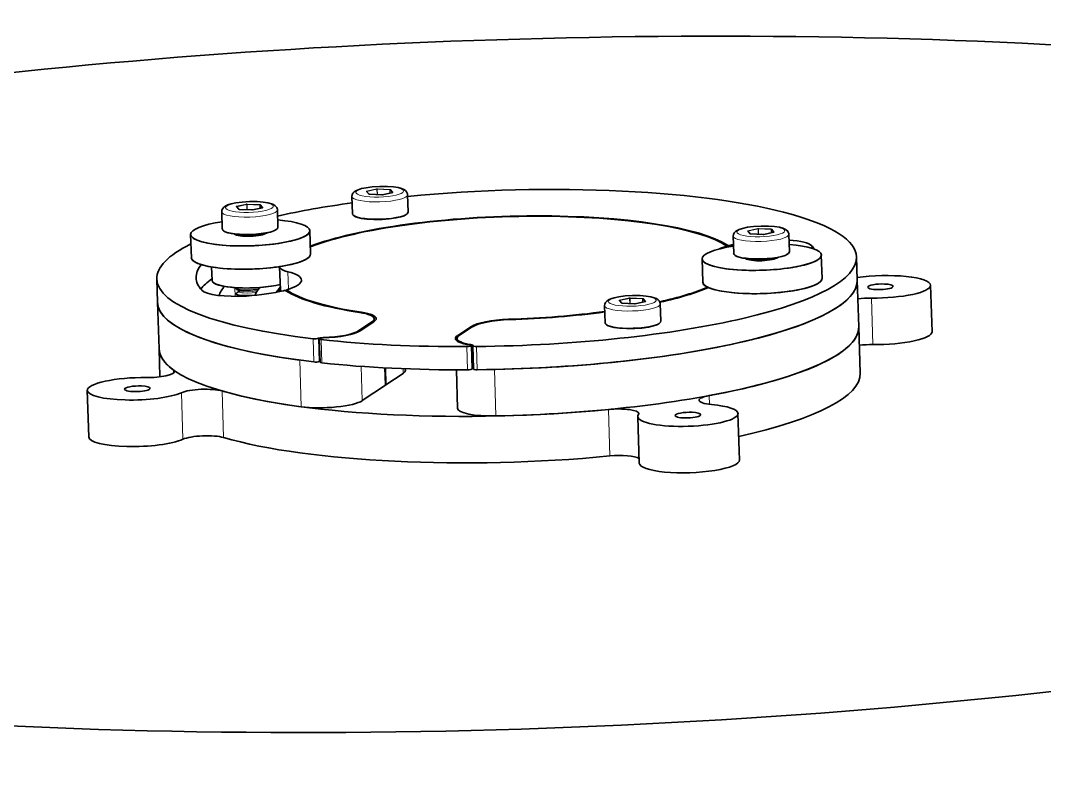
# Model space of a CAD drawing. Extents: x 194 to 4081, y 5 to 1057.
# Drawn here: x 3274.5 to 3403.2, y 897.5 to 991.2 of the extents above; entities that cross this region are included whole.
import ezdxf

# ---------------------------------------------------------------- set-up
doc = ezdxf.new("R2010")
doc.units = 0

msp = doc.modelspace()

# ---------------------------------------------------------------- linework, layer by layer
at = {"color": 7, "lineweight": 13, "ltscale": 0.011834}
msp.add_line((3317.93, 969.73), (3318.24, 969.37), dxfattribs=at)
at = {"color": 7, "lineweight": 13, "ltscale": 0.032477}
for p, q in [((3319.23, 970.03), (3317.96, 969.75)), ((3319.26, 969.97), (3317.99, 969.69)), ((3319.98, 969.29), (3321.25, 969.57)), ((3302.86, 968.12), (3301.59, 967.84)), ((3302.9, 968.06), (3301.63, 967.78)), ((3303.62, 967.37), (3304.88, 967.65)), ((3367.14, 965.04), (3365.87, 964.76)), ((3367.17, 964.99), (3365.9, 964.71)), ((3367.89, 964.3), (3369.16, 964.58)), ((3350.99, 956.31), (3349.72, 956.03)), ((3351.02, 956.25), (3349.75, 955.97)), ((3351.74, 955.57), (3353.01, 955.85))]:
    msp.add_line(p, q, dxfattribs=at)
at = {"color": 7, "lineweight": 35, "ltscale": 0.011618}
for p, q in [((3317.97, 969.71), (3318.27, 969.36)), ((3301.6, 967.8), (3301.91, 967.45)), ((3365.88, 964.73), (3366.18, 964.38)), ((3349.73, 955.99), (3350.03, 955.64))]:
    msp.add_line(p, q, dxfattribs=at)
at = {"color": 7, "lineweight": 13, "ltscale": 0.000354214}
for p, q in [((3317.99, 969.68), (3317.99, 969.69)), ((3301.63, 967.77), (3301.63, 967.78)), ((3365.9, 964.69), (3365.9, 964.71)), ((3349.76, 955.96), (3349.75, 955.97))]:
    msp.add_line(p, q, dxfattribs=at)
at = {"color": 7, "lineweight": 35, "ltscale": 0.000998685}
for p, q in [((3318.31, 969.36), (3318.27, 969.36)), ((3301.94, 967.44), (3301.9, 967.45))]:
    msp.add_line(p, q, dxfattribs=at)
at = {"color": 7, "lineweight": 13, "ltscale": 0.039541}
for p, q in [((3318.3, 969.35), (3319.88, 969.28)), ((3320.91, 969.96), (3319.33, 970.04)), ((3368.8, 964.92), (3367.22, 964.99)), ((3350.06, 955.64), (3351.64, 955.56)), ((3352.67, 956.24), (3351.09, 956.32))]:
    msp.add_line(p, q, dxfattribs=at)
at = {"color": 7, "lineweight": 35, "ltscale": 0.039541}
for p, q in [((3318.31, 969.36), (3319.89, 969.28)), ((3301.94, 967.44), (3303.52, 967.37))]:
    msp.add_line(p, q, dxfattribs=at)
at = {"color": 7, "lineweight": 13, "ltscale": 0.016604}
for p, q in [((3319.28, 969.31), (3319.26, 969.97)), ((3302.92, 967.4), (3302.9, 968.06)), ((3367.19, 964.32), (3367.17, 964.99))]:
    msp.add_line(p, q, dxfattribs=at)
at = {"color": 7, "lineweight": 13, "ltscale": 0.039535}
for p, q in [((3320.89, 969.9), (3319.31, 969.98)), ((3304.53, 967.99), (3302.95, 968.06)), ((3304.54, 968.05), (3302.96, 968.12)), ((3301.94, 967.44), (3303.52, 967.37)), ((3366.21, 964.37), (3367.79, 964.29)), ((3368.82, 964.98), (3367.24, 965.05)), ((3352.65, 956.18), (3351.07, 956.26))]:
    msp.add_line(p, q, dxfattribs=at)
at = {"color": 7, "lineweight": 13, "ltscale": 0.016752}
for p, q in [((3319.33, 969.31), (3319.31, 969.98)), ((3351.09, 955.59), (3351.07, 956.26))]:
    msp.add_line(p, q, dxfattribs=at)
at = {"color": 7, "lineweight": 35, "ltscale": 0.032477}
for p, q in [((3319.97, 969.29), (3321.24, 969.57)), ((3303.61, 967.37), (3304.87, 967.65)), ((3367.88, 964.3), (3369.15, 964.58)), ((3351.73, 955.57), (3353, 955.85))]:
    msp.add_line(p, q, dxfattribs=at)
at = {"color": 7, "lineweight": 13, "ltscale": 0.01021}
for p, q in [((3320.9, 969.49), (3320.89, 969.9)), ((3304.54, 967.58), (3304.53, 967.99)), ((3368.81, 964.51), (3368.8, 964.92))]:
    msp.add_line(p, q, dxfattribs=at)
at = {"color": 7, "lineweight": 13, "ltscale": 0.011024}
for p, q in [((3321.21, 969.56), (3320.92, 969.89)), ((3352.97, 955.84), (3352.68, 956.18))]:
    msp.add_line(p, q, dxfattribs=at)
at = {"color": 7, "lineweight": 13, "ltscale": 0.009847}
for p, q in [((3320.94, 969.5), (3320.92, 969.89)), ((3352.7, 955.78), (3352.68, 956.18))]:
    msp.add_line(p, q, dxfattribs=at)
at = {"color": 7, "lineweight": 13, "ltscale": 0.011833}
for p, q in [((3321.28, 969.59), (3320.97, 969.95)), ((3349.69, 956.01), (3350, 955.65)), ((3353.04, 955.87), (3352.73, 956.23))]:
    msp.add_line(p, q, dxfattribs=at)
at = {"color": 7, "lineweight": 35, "ltscale": 0.000349609}
for p, q in [((3321.24, 969.57), (3321.25, 969.57)), ((3304.87, 967.65), (3304.89, 967.66)), ((3369.15, 964.58), (3369.16, 964.59)), ((3353, 955.85), (3353.01, 955.85))]:
    msp.add_line(p, q, dxfattribs=at)
at = {"color": 7, "lineweight": 35, "ltscale": 0.053623}
for p, q in [((3323.19, 967.14), (3323.12, 969.28)), ((3316.19, 966.92), (3316.12, 969.06)), ((3299.82, 965), (3299.76, 967.15)), ((3306.82, 965.22), (3306.75, 967.37)), ((3371.1, 962.15), (3371.03, 964.3)), ((3364.1, 961.93), (3364.03, 964.08)), ((3347.95, 953.2), (3347.88, 955.34)), ((3354.95, 953.42), (3354.88, 955.56))]:
    msp.add_line(p, q, dxfattribs=at)
at = {"color": 7, "lineweight": 13, "ltscale": 0.01675}
for p, q in [((3302.97, 967.39), (3302.95, 968.06)), ((3367.24, 964.32), (3367.22, 964.99))]:
    msp.add_line(p, q, dxfattribs=at)
at = {"color": 7, "lineweight": 13, "ltscale": 0.011023}
for p, q in [((3304.85, 967.65), (3304.56, 967.98)), ((3369.12, 964.58), (3368.83, 964.91))]:
    msp.add_line(p, q, dxfattribs=at)
at = {"color": 7, "lineweight": 13, "ltscale": 0.009845}
for p, q in [((3304.57, 967.59), (3304.56, 967.98)), ((3368.85, 964.52), (3368.83, 964.91))]:
    msp.add_line(p, q, dxfattribs=at)
at = {"color": 7, "lineweight": 13, "ltscale": 0.011838}
for p, q in [((3304.92, 967.68), (3304.61, 968.03)), ((3369.19, 964.6), (3368.88, 964.96))]:
    msp.add_line(p, q, dxfattribs=at)
at = {"color": 7, "lineweight": 13, "ltscale": 0.011837}
for p, q in [((3301.56, 967.81), (3301.87, 967.46)), ((3365.84, 964.74), (3366.15, 964.38))]:
    msp.add_line(p, q, dxfattribs=at)
at = {"color": 7, "lineweight": 35, "ltscale": 0.073123}
for p, q in [((3295.94, 961.37), (3295.84, 964.29)), ((3295.94, 961.37), (3295.84, 964.29)), ((3360.21, 958.3), (3360.12, 961.22)), ((3360.21, 958.3), (3360.12, 961.22)), ((3379.64, 958.54), (3379.55, 961.46)), ((3291.69, 955.76), (3291.59, 958.68)), ((3312.01, 951.16), (3312.11, 948.23)), ((3331.13, 950.32), (3331.22, 947.4)), ((3331.32, 950.3), (3331.41, 947.38))]:
    msp.add_line(p, q, dxfattribs=at)
at = {"color": 7, "lineweight": 35, "ltscale": 0.000367939}
for p, q in [((3301.35, 964.32), (3301.35, 964.34)), ((3365.62, 961.25), (3365.62, 961.27))]:
    msp.add_line(p, q, dxfattribs=at)
at = {"color": 7, "lineweight": 13, "ltscale": 0.000395376}
msp.add_line((3301.37, 964.31), (3301.38, 964.3), dxfattribs=at)
at = {"color": 7, "lineweight": 13, "ltscale": 0.0001759}
for p, q in [((3301.38, 964.33), (3301.38, 964.33)), ((3365.65, 961.26), (3365.66, 961.26))]:
    msp.add_line(p, q, dxfattribs=at)
at = {"color": 7, "lineweight": 35, "ltscale": 0.005546}
msp.add_line((3304.95, 964.4), (3304.75, 964.29), dxfattribs=at)
at = {"color": 7, "lineweight": 35, "ltscale": 0.000197217}
for p, q in [((3305.1, 964.42), (3305.1, 964.42)), ((3369.37, 961.35), (3369.38, 961.35))]:
    msp.add_line(p, q, dxfattribs=at)
at = {"color": 7, "lineweight": 35, "ltscale": 0.073122}
msp.add_line((3310.93, 961.84), (3310.84, 964.77), dxfattribs=at)
msp.add_line((3310.93, 961.84), (3310.84, 964.77), dxfattribs=at)
at = {"color": 7, "lineweight": 35, "ltscale": 0.001005}
for p, q in [((3366.22, 964.37), (3366.18, 964.38)), ((3350.07, 955.64), (3350.03, 955.64))]:
    msp.add_line(p, q, dxfattribs=at)
at = {"color": 7, "lineweight": 35, "ltscale": 0.039535}
for p, q in [((3366.22, 964.37), (3367.8, 964.3)), ((3350.07, 955.64), (3351.65, 955.56))]:
    msp.add_line(p, q, dxfattribs=at)
at = {"color": 7, "lineweight": 35, "ltscale": 0.00336}
msp.add_line((3363.26, 962.68), (3363.26, 962.82), dxfattribs=at)
at = {"color": 7, "lineweight": 13, "ltscale": 0.005933}
msp.add_line((3363.31, 962.93), (3363.32, 962.69), dxfattribs=at)
at = {"color": 7, "lineweight": 13, "ltscale": 0.004285}
msp.add_line((3363.64, 962.92), (3363.65, 962.75), dxfattribs=at)
at = {"color": 7, "lineweight": 13, "ltscale": 0.007981}
msp.add_line((3373.92, 962.55), (3373.91, 962.87), dxfattribs=at)
at = {"color": 7, "lineweight": 35, "ltscale": 0.073121}
for p, q in [((3375.21, 958.77), (3375.11, 961.69)), ((3375.21, 958.77), (3375.11, 961.69)), ((3307.12, 957.32), (3307.03, 960.24))]:
    msp.add_line(p, q, dxfattribs=at)
at = {"color": 7, "lineweight": 13, "ltscale": 0.00039992}
msp.add_line((3365.65, 961.24), (3365.66, 961.23), dxfattribs=at)
at = {"color": 7, "lineweight": 35, "ltscale": 0.005551}
msp.add_line((3369.22, 961.33), (3369.03, 961.22), dxfattribs=at)
at = {"color": 7, "lineweight": 35, "ltscale": 0.042051}
msp.add_line((3298.53, 958.52), (3298.47, 960.21), dxfattribs=at)
at = {"color": 7, "lineweight": 35, "ltscale": 0.042048}
msp.add_line((3298.47, 960.21), (3298.53, 958.52), dxfattribs=at)
at = {"color": 7, "lineweight": 13, "ltscale": 0.054832}
msp.add_line((3308.15, 957.4), (3308.08, 959.6), dxfattribs=at)
at = {"color": 7, "lineweight": 35, "ltscale": 0.146246}
for p, q in [((3379.83, 952.69), (3379.64, 958.54)), ((3380.01, 946.84), (3379.83, 952.69)), ((3282.85, 944.69), (3283.04, 938.84)), ((3352.05, 941.38), (3352.23, 935.54))]:
    msp.add_line(p, q, dxfattribs=at)
at = {"color": 7, "lineweight": 35, "ltscale": 0.146245}
for p, q in [((3388.84, 957.91), (3389.03, 952.06)), ((3291.87, 949.91), (3291.69, 955.76)), ((3364.64, 941.78), (3364.83, 935.93))]:
    msp.add_line(p, q, dxfattribs=at)
at = {"color": 7, "lineweight": 13, "ltscale": 0.027693}
msp.add_line((3301.43, 956.51), (3301.39, 957.61), dxfattribs=at)
at = {"color": 7, "lineweight": 35, "ltscale": 0.001568}
for p, q in [((3301.56, 957.48), (3301.56, 957.54)), ((3301.58, 956.8), (3301.58, 956.86))]:
    msp.add_line(p, q, dxfattribs=at)
at = {"color": 7, "lineweight": 35, "ltscale": 0.009604}
for p, q in [((3301.67, 957.37), (3302.02, 957.2)), ((3301.69, 956.68), (3302.04, 956.52))]:
    msp.add_line(p, q, dxfattribs=at)
at = {"color": 7, "lineweight": 35, "ltscale": 0.009023}
msp.add_line((3301.68, 956.98), (3302, 957.16), dxfattribs=at)
at = {"color": 7, "lineweight": 35, "ltscale": 0.000378615}
msp.add_line((3302.02, 956.53), (3302.02, 956.51), dxfattribs=at)
at = {"color": 7, "lineweight": 13, "ltscale": 0.000235525}
msp.add_line((3302.04, 956.52), (3302.05, 956.51), dxfattribs=at)
at = {"color": 7, "lineweight": 35, "ltscale": 0.003696}
msp.add_line((3307.89, 957.17), (3307.88, 957.32), dxfattribs=at)
at = {"color": 7, "lineweight": 13, "ltscale": 0.016605}
msp.add_line((3351.04, 955.59), (3351.02, 956.25), dxfattribs=at)
at = {"color": 7, "lineweight": 13, "ltscale": 0.010212}
msp.add_line((3352.66, 955.77), (3352.65, 956.18), dxfattribs=at)
at = {"color": 7, "lineweight": 13, "ltscale": 0.146246}
for p, q in [((3381.42, 956.3), (3381.61, 950.45)), ((3309.73, 942.64), (3309.55, 948.49)), ((3299.98, 938.76), (3299.79, 944.61))]:
    msp.add_line(p, q, dxfattribs=at)
at = {"color": 7, "lineweight": 13, "ltscale": 0.001507}
msp.add_line((3317.31, 954.45), (3317.31, 954.51), dxfattribs=at)
at = {"color": 7, "lineweight": 35, "ltscale": 0.050712}
for p, q in [((3316.95, 952.18), (3318.64, 953.3)), ((3329.6, 951.57), (3331.28, 952.7))]:
    msp.add_line(p, q, dxfattribs=at)
at = {"color": 7, "lineweight": 35, "ltscale": 0.052105}
msp.add_line((3318.88, 953.32), (3317.14, 952.17), dxfattribs=at)
at = {"color": 7, "lineweight": 13, "ltscale": 0.003302}
for p, q in [((3318.65, 953.17), (3318.64, 953.3)), ((3331.15, 952.61), (3331.14, 952.74))]:
    msp.add_line(p, q, dxfattribs=at)
at = {"color": 7, "lineweight": 35, "ltscale": 0.00807}
msp.add_line((3318.93, 953.36), (3318.92, 953.69), dxfattribs=at)
at = {"color": 7, "lineweight": 35, "ltscale": 0.052106}
msp.add_line((3329.41, 951.58), (3331.14, 952.74), dxfattribs=at)
at = {"color": 7, "lineweight": 13, "ltscale": 0.001121}
msp.add_line((3335.82, 953.58), (3335.82, 953.62), dxfattribs=at)
at = {"color": 7, "lineweight": 13, "ltscale": 0.073122}
for p, q in [((3311.93, 951.24), (3312.02, 948.32)), ((3311.23, 951.19), (3311.32, 948.26))]:
    msp.add_line(p, q, dxfattribs=at)
at = {"color": 7, "lineweight": 13, "ltscale": 0.001111}
msp.add_line((3312.5, 951.33), (3312.5, 951.28), dxfattribs=at)
at = {"color": 7, "lineweight": 13, "ltscale": 0.002904}
msp.add_line((3316.95, 952.18), (3316.96, 952.06), dxfattribs=at)
at = {"color": 7, "lineweight": 13, "ltscale": 0.004151}
msp.add_line((3329.41, 951.58), (3329.41, 951.42), dxfattribs=at)
at = {"color": 7, "lineweight": 13, "ltscale": 0.073123}
for p, q in [((3312.25, 951.07), (3312.34, 948.15)), ((3330.57, 950.2), (3330.66, 947.27)), ((3331.78, 950.2), (3331.87, 947.28))]:
    msp.add_line(p, q, dxfattribs=at)
at = {"color": 7, "lineweight": 35, "ltscale": 0.007783}
msp.add_line((3329.34, 950.89), (3329.33, 951.21), dxfattribs=at)
at = {"color": 7, "lineweight": 13, "ltscale": 0.00176}
msp.add_line((3331.07, 950.44), (3331.08, 950.37), dxfattribs=at)
at = {"color": 7, "lineweight": 35, "ltscale": 0.087883}
msp.add_line((3291.98, 946.4), (3291.87, 949.91), dxfattribs=at)
at = {"color": 7, "lineweight": 13, "ltscale": 0.107656}
msp.add_line((3317.42, 943.4), (3317.28, 947.7), dxfattribs=at)
at = {"color": 7, "lineweight": 35, "ltscale": 0.054687}
msp.add_line((3320.32, 945.33), (3320.25, 947.52), dxfattribs=at)
at = {"color": 7, "lineweight": 35, "ltscale": 0.053468}
msp.add_line((3320.39, 945.37), (3320.32, 947.51), dxfattribs=at)
at = {"color": 7, "lineweight": 13, "ltscale": 0.014741}
msp.add_line((3322.56, 946.82), (3322.54, 947.41), dxfattribs=at)
at = {"color": 7, "lineweight": 35, "ltscale": 0.004868}
msp.add_line((3322.84, 947.2), (3322.83, 947.4), dxfattribs=at)
at = {"color": 7, "lineweight": 13, "ltscale": 0.009256}
msp.add_line((3293.68, 947.25), (3293.69, 946.88), dxfattribs=at)
at = {"color": 7, "lineweight": 35, "ltscale": 0.065183}
msp.add_line((3322.56, 946.82), (3320.39, 945.37), dxfattribs=at)
at = {"color": 7, "lineweight": 35, "ltscale": 0.121113}
msp.add_line((3329.4, 942.43), (3329.25, 947.27), dxfattribs=at)
at = {"color": 7, "lineweight": 13, "ltscale": 0.146245}
for p, q in [((3334.22, 941.47), (3334.03, 947.32)), ((3294.88, 938.55), (3294.69, 944.39)), ((3348.53, 936.44), (3348.35, 942.29))]:
    msp.add_line(p, q, dxfattribs=at)
at = {"color": 7, "lineweight": 35, "ltscale": 0.087091}
msp.add_line((3320.32, 945.33), (3317.42, 943.4), dxfattribs=at)
at = {"color": 7, "lineweight": 13, "ltscale": 0.027475}
msp.add_line((3361.07, 942.93), (3361.03, 944.03), dxfattribs=at)
at = {"color": 7, "lineweight": 35}
for points in [[(3316.12, 969.06), (3316.15, 969.26), (3316.24, 969.47), (3316.4, 969.64), (3316.61, 969.78), (3316.89, 969.91), (3317.31, 970.05), (3317.91, 970.17), (3318.68, 970.28), (3319.63, 970.34), (3320.57, 970.33), (3321.34, 970.27), (3321.93, 970.18), (3322.35, 970.06), (3322.63, 969.95), (3322.85, 969.8), (3322.98, 969.67)], [(3299.76, 967.15), (3299.78, 967.35), (3299.88, 967.55), (3300.03, 967.72), (3300.25, 967.87), (3300.52, 968), (3300.95, 968.13), (3301.54, 968.26), (3302.32, 968.37), (3303.26, 968.43), (3304.2, 968.42), (3304.98, 968.36), (3305.56, 968.27), (3305.99, 968.15), (3306.26, 968.04), (3306.49, 967.89), (3306.61, 967.76)], [(3316.25, 966.74), (3316.38, 966.62), (3316.57, 966.52), (3316.87, 966.41), (3317.33, 966.31), (3317.99, 966.22), (3318.86, 966.17), (3319.9, 966.18), (3320.81, 966.25), (3321.65, 966.37), (3322.26, 966.51), (3322.68, 966.65), (3322.94, 966.78), (3323.08, 966.89), (3323.16, 967), (3323.19, 967.14)], [(3299.89, 964.83), (3300.02, 964.71), (3300.2, 964.61), (3300.5, 964.5), (3300.97, 964.4), (3301.63, 964.31), (3302.49, 964.26), (3303.53, 964.27), (3304.45, 964.33), (3305.28, 964.45), (3305.89, 964.59), (3306.31, 964.73), (3306.57, 964.87), (3306.71, 964.98), (3306.79, 965.09), (3306.82, 965.22)], [(3364.03, 964.08), (3364.06, 964.28), (3364.15, 964.48), (3364.31, 964.65), (3364.52, 964.8), (3364.8, 964.93), (3365.23, 965.06), (3365.82, 965.19), (3366.59, 965.29), (3367.54, 965.35), (3368.48, 965.35), (3369.25, 965.29), (3369.84, 965.19), (3370.27, 965.08), (3370.54, 964.96), (3370.76, 964.82), (3370.89, 964.69)], [(3364.17, 961.76), (3364.29, 961.64), (3364.48, 961.54), (3364.78, 961.43), (3365.24, 961.32), (3365.9, 961.23), (3366.77, 961.18), (3367.81, 961.19), (3368.72, 961.26), (3369.56, 961.38), (3370.17, 961.52), (3370.59, 961.66), (3370.85, 961.8), (3370.99, 961.91), (3371.07, 962.02), (3371.1, 962.15)], [(3301.58, 956.86), (3301.6, 956.91), (3301.66, 956.97), (3301.68, 956.98)], [(3347.88, 955.34), (3347.91, 955.54), (3348.01, 955.75), (3348.16, 955.92), (3348.37, 956.06), (3348.65, 956.19), (3349.08, 956.33), (3349.67, 956.46), (3350.45, 956.56), (3351.39, 956.62), (3352.33, 956.61), (3353.1, 956.55), (3353.69, 956.46), (3354.12, 956.34), (3354.39, 956.23), (3354.61, 956.08), (3354.74, 955.95)], [(3348.02, 953.02), (3348.15, 952.9), (3348.33, 952.8), (3348.63, 952.7), (3349.09, 952.59), (3349.75, 952.5), (3350.62, 952.45), (3351.66, 952.46), (3352.57, 952.53), (3353.41, 952.65), (3354.02, 952.79), (3354.44, 952.93), (3354.7, 953.06), (3354.84, 953.18), (3354.92, 953.28), (3354.95, 953.42)]]:
    msp.add_lwpolyline(points, dxfattribs=at)
at = {"color": 7, "lineweight": 13}
for points in [[(3301.38, 964.33), (3301.48, 964.27), (3301.65, 964.22), (3301.88, 964.18), (3302.4, 964.14), (3303, 964.15), (3303.61, 964.2), (3304, 964.25), (3304.37, 964.33)], [(3301.7, 964.19), (3302.16, 964.13), (3302.71, 964.12), (3303.31, 964.15), (3303.93, 964.22), (3304.52, 964.34)], [(3304.86, 964.38), (3304.62, 964.31), (3304.36, 964.24), (3303.97, 964.17), (3303.56, 964.11), (3302.84, 964.06)], [(3304.91, 964.39), (3304.67, 964.31), (3304.39, 964.23), (3303.77, 964.12), (3303.12, 964.06)], [(3365.66, 961.26), (3365.76, 961.2), (3365.93, 961.15), (3366.15, 961.11), (3366.68, 961.07), (3367.27, 961.08), (3367.89, 961.13), (3368.28, 961.18), (3368.64, 961.25)], [(3365.98, 961.12), (3366.44, 961.06), (3366.99, 961.05), (3367.58, 961.08), (3368.21, 961.15), (3368.79, 961.27)], [(3369.13, 961.31), (3368.9, 961.23), (3368.64, 961.17), (3368.25, 961.09), (3367.84, 961.04), (3367.12, 960.99)], [(3369.19, 961.32), (3368.94, 961.23), (3368.66, 961.16), (3368.05, 961.05), (3367.4, 960.99)], [(3301.59, 957.49), (3301.68, 957.43), (3301.84, 957.38), (3302.04, 957.35), (3302.32, 957.32), (3302.64, 957.3), (3303.33, 957.31), (3304.03, 957.38), (3304.41, 957.45)], [(3304.35, 957.37), (3303.65, 957.28), (3302.95, 957.24), (3302.29, 957.26), (3302, 957.29), (3301.77, 957.34), (3301.66, 957.38), (3301.59, 957.43)], [(3301.6, 957.51), (3301.69, 957.45), (3301.85, 957.4), (3302.06, 957.36), (3302.34, 957.33), (3302.65, 957.32), (3303.35, 957.33), (3304.05, 957.41), (3304.43, 957.47)], [(3301.61, 956.81), (3301.73, 956.74), (3301.93, 956.69), (3302.19, 956.65), (3302.75, 956.62), (3303.36, 956.63), (3303.99, 956.69)], [(3302.95, 956.55), (3302.56, 956.56), (3302.2, 956.58), (3301.92, 956.63), (3301.72, 956.68), (3301.61, 956.75)], [(3301.62, 956.83), (3301.74, 956.76), (3301.94, 956.71), (3302.2, 956.67), (3302.75, 956.64), (3303.37, 956.65), (3304, 956.71)], [(3304.34, 957.36), (3303.7, 957.27), (3303.06, 957.22), (3302.44, 957.23), (3302.13, 957.26), (3301.86, 957.3), (3301.67, 957.37)], [(3302.72, 956.54), (3302.33, 956.56), (3301.99, 956.6), (3301.74, 956.66), (3301.69, 956.68)], [(3302, 957.16), (3301.96, 957.12), (3301.95, 957.1), (3301.96, 957.07), (3301.99, 957.05), (3302.1, 957), (3302.27, 956.96), (3302.49, 956.94), (3303.01, 956.92), (3303.57, 956.96), (3304.14, 957.04)], [(3302.02, 957.2), (3302.12, 957.16), (3302.43, 957.11), (3303.01, 957.09), (3303.64, 957.13), (3304.25, 957.23)]]:
    msp.add_lwpolyline(points, dxfattribs=at)
at = {"color": 7, "lineweight": 35}
for centre, radius, start, end in [((3319.91, 969.63), 0.352, 266.9744, 280.87), ((3322.44, 969.25), 0.677, 2.2181, 37.8383), ((3303.54, 967.72), 0.352, 266.9744, 280.87), ((3306.08, 967.34), 0.677, 2.2181, 37.8383), ((3316.49, 966.93), 0.302, 182.8994, 218.6941), ((3300.13, 965.02), 0.302, 182.8994, 218.6941), ((3304.71, 963.61), 0.897, 57.1526, 63.8129), ((3367.82, 964.65), 0.352, 266.9744, 280.87), ((3370.35, 964.27), 0.677, 2.2181, 37.8383), ((3364.4, 961.95), 0.302, 182.8994, 218.6941), ((3368.98, 960.54), 0.897, 57.1526, 63.8129), ((3301.65, 957.54), 0.0904, 140.8372, 180.0063), ((3301.66, 957.49), 0.0959, 184.5454, 228.505), ((3301.68, 956.8), 0.0959, 184.5454, 228.505), ((3301.78, 957.62), 0.279, 227.704, 246.0936), ((3301.8, 956.94), 0.279, 227.704, 246.0936), ((3301.95, 957.18), 0.0546, 1.2544, 29.2379), ((3301.95, 957.18), 0.0507, 326.4327, 3.328), ((3351.67, 955.91), 0.352, 266.9744, 280.87), ((3354.2, 955.54), 0.677, 2.2181, 37.8383), ((3348.25, 953.21), 0.302, 182.8994, 218.6941)]:
    msp.add_arc(centre, radius, start, end, dxfattribs=at)
at = {"color": 7, "lineweight": 13}
for centre, radius, start, end in [((3301.44, 964.38), 0.1, 207.6918, 226.169), ((3303.96, 965.75), 1.67, 288.4268, 298.4041), ((3304.82, 964.36), 0.148, 327.009, 18.0458), ((3304.72, 963.64), 0.87, 56.9807, 63.8389), ((3365.72, 961.31), 0.1, 207.6918, 226.169), ((3368.24, 962.68), 1.67, 288.4268, 298.4041), ((3369.1, 961.28), 0.148, 327.009, 18.0458), ((3369, 960.56), 0.87, 56.9807, 63.8389), ((3301.64, 957.55), 0.0775, 185.3572, 229.1166), ((3301.64, 957.49), 0.0775, 185.356, 229.1196), ((3301.64, 957.56), 0.0662, 144.6233, 232.2967), ((3301.66, 956.87), 0.0775, 185.3572, 229.1166), ((3301.66, 956.8), 0.0775, 185.356, 229.1196)]:
    msp.add_arc(centre, radius, start, end, dxfattribs=at)
at = {"color": 7, "lineweight": 35}
for centre, major_axis, start_param, end_param in [((3336.03, 945.45), (-194.9, -6.16), 4.368922, 6.283191), ((3336.03, 945.45), (-194.9, -6.16), 3.141599, 4.368922), ((3335.57, 960.07), (43.98, 1.39), 1.227329, 1.850711), ((3335.57, 960.07), (43.98, 1.39), 0.000028, 1.227329), ((3335.57, 960.07), (43.98, 1.39), 2.021239, 2.277584), ((3335.57, 960.07), (29.2, 0.92), 0.3105, 2.570579), ((3303.34, 964.53), (7.5, 0.24), 2.056314, 3.141593), ((3303.34, 964.53), (7.5, 0.24), 2.056314, 3.141593), ((3303.34, 964.53), (7.5, 0.24), 6.283185, 7.36844), ((3303.34, 964.53), (7.5, 0.24), 0, 1.085255), ((3335.57, 960.07), (29, 0.92), 0.294662, 2.581075), ((3303.34, 964.53), (7.5, 0.24), 3.141593, 4.08327), ((3303.34, 964.53), (7.5, 0.24), 3.141593, 4.368922), ((3303.34, 964.53), (7.5, 0.24), 4.08327, 6.283185), ((3303.34, 964.53), (7.5, 0.24), 4.368922, 6.283185), ((3303.34, 964.53), (2.1, 0.07), 3.409513, 6.015326), ((3303.34, 964.53), (2.1, 0.07), 3.409513, 6.015326), ((3335.57, 960.07), (43.98, 1.39), 2.689177, 3.141562), ((3367.62, 961.46), (7.5, 0.24), 2.056314, 3.141593), ((3367.62, 961.46), (7.5, 0.24), 2.056314, 3.141593), ((3369.45, 961.84), (8.1, 0.26), 2.433667, 2.646918), ((3363.5, 962.95), (0.2, 0.006), 3.452093, 5.504753), ((3369.45, 961.84), (8.1, 0.26), 2.29108, 2.36316), ((3369, 962.51), (5, 0.16), 0.183904, 1.140567), ((3367.62, 961.46), (7.5, 0.24), 0, 1.085278), ((3367.62, 961.46), (7.5, 0.24), 0, 1.085278), ((3335.57, 960.07), (39.04, 1.23), 0.132392, 0.183904), ((3303.43, 961.61), (7.5, 0.24), 4.08327, 6.283185), ((3303.43, 961.61), (7.5, 0.24), 4.368922, 6.283185), ((3367.62, 961.46), (7.5, 0.24), 4.368922, 6.283185), ((3367.62, 961.46), (7.5, 0.24), 5.743539, 6.283185), ((3303.43, 961.61), (7.5, 0.24), 3.141593, 4.08327), ((3303.43, 961.61), (7.5, 0.24), 3.141593, 4.368922), ((3335.57, 960.07), (39.04, 1.23), 2.951522, 3.141599), ((3312.02, 960.4), (5, 0.16), 3.132451, 3.141515), ((3312.02, 960.4), (5, 0.16), 3.141515, 3.796267), ((3335.57, 960.07), (43.98, 1.39), 4.619035, 6.283214), ((3367.62, 961.46), (7.5, 0.24), 3.141593, 5.743539), ((3367.62, 961.46), (7.5, 0.24), 3.141593, 4.368922), ((3367.62, 961.46), (2.1, 0.07), 3.409513, 6.015326), ((3367.62, 961.46), (2.1, 0.07), 3.409513, 6.015326), ((3301.69, 958.3), (8.1, 0.26), 0.000075, 0.654675), ((3382.55, 957.71), (6.3, 0.2), 6.283185, 8.328441), ((3335.57, 960.07), (43.98, 1.39), 3.141562, 4.118808), ((3335.57, 960.07), (39.04, 1.23), 3.141599, 3.325497), ((3335.66, 957.15), (39.04, 1.23), 2.821056, 2.9724), ((3303.53, 958.68), (5, 0.16), 3.141593, 5.501538), ((3303.53, 958.68), (5, 0.16), 3.141593, 4.368922), ((3335.66, 957.15), (36.34, 1.15), 2.924355, 3.065546), ((3303.53, 958.68), (5, 0.16), 4.368922, 5.501538), ((3335.66, 957.15), (29.2, 0.92), 2.924086, 3.019344), ((3301.69, 958.3), (8.1, 0.26), 5.575259, 6.28326), ((3335.66, 957.15), (43.98, 1.39), 4.619035, 6.283214), ((3335.66, 957.15), (43.98, 1.39), 4.668243, 6.283163), ((3335.57, 960.07), (29, 0.92), 5.431094, 5.763094), ((3367.71, 958.53), (7.5, 0.24), 3.141593, 5.743539), ((3367.71, 958.53), (7.5, 0.24), 3.141593, 4.368922), ((3367.71, 958.53), (7.5, 0.24), 4.368922, 6.283185), ((3367.71, 958.53), (7.5, 0.24), 5.743539, 6.283185), ((3382.55, 957.71), (1.6, 0.05), 1.227329, 3.141593), ((3382.55, 957.71), (1.6, 0.05), 3.141593, 6.283185), ((3382.55, 957.71), (6.3, 0.2), 4.525966, 6.283185), ((3382.55, 957.71), (1.6, 0.05), 0, 1.227329), ((3302.14, 957.63), (5, 0.16), 3.325497, 4.850774), ((3301.69, 958.3), (8.1, 0.26), 4.850774, 5.504753), ((3335.66, 957.15), (31.75, 1), 2.933201, 3.071988), ((3335.66, 957.15), (29, 0.92), 2.957931, 3.012319), ((3312.12, 957.47), (5, 0.16), 3.141515, 3.303834), ((3307.64, 957.19), (0.2, 0.006), 0.3105, 2.36316), ((3335.57, 960.07), (29.2, 0.92), 3.452093, 4.019902), ((3335.57, 960.07), (29, 0.92), 3.436254, 4.024016), ((3335.57, 960.07), (29.2, 0.92), 5.426058, 5.75811), ((3335.66, 957.15), (43.98, 1.39), 3.141629, 4.0696), ((3335.66, 957.15), (43.98, 1.39), 3.141562, 4.118808), ((3380.89, 955.62), (3, 0.09), 1.384373, 1.965821), ((3313.92, 953.53), (5, 0.16), 6.283185, 7.161495), ((3314.16, 953.55), (5, 0.16), 6.283185, 7.165609), ((3335.57, 960.07), (29, 0.92), 4.713827, 5.144719), ((3335.57, 960.07), (29.2, 0.92), 4.717941, 5.141563), ((3313.92, 953.53), (5, 0.16), 5.939718, 6.283185), ((3314.16, 953.55), (5, 0.16), 5.939718, 6.283185), ((3335.86, 952.51), (5, 0.16), 1.572234, 2.798125), ((3336, 952.47), (5, 0.16), 1.576348, 2.798125), ((3335.85, 951.3), (43.98, 1.39), 4.668243, 6.283163), ((3335.85, 951.3), (43.98, 1.39), 5.315089, 6.283189), ((3336.03, 945.45), (-194.9, -6.16), 0.000006, 3.141599), ((3311.51, 951.29), (0.5, 0.016), 4.118808, 5.703397), ((3312.51, 951.17), (0.7, 0.022), 1.580008, 2.561805), ((3312.51, 951.17), (0.5, 0.016), 1.580008, 3.141593), ((3312.42, 952.39), (4.8, 0.15), 4.7216, 5.939718), ((3312.42, 952.39), (5, 0.16), 4.7216, 5.939718), ((3334.12, 951.36), (5, 0.16), 2.798125, 3.141593), ((3334.12, 951.36), (4.8, 0.15), 2.798125, 3.141593), ((3382.73, 951.86), (-6.3, -0.2), 1.384373, 3.141592), ((3312.51, 951.17), (0.5, 0.016), 3.141593, 4.146395), ((3335.57, 960.07), (43.98, 1.39), 4.146395, 4.591448), ((3334.12, 951.36), (5, 0.16), 3.141593, 4.016243), ((3334.12, 951.36), (4.8, 0.15), 3.141593, 4.016243), ((3330.63, 950.31), (0.5, 0.016), 4.591448, 6.283185), ((3330.63, 950.31), (0.5, 0.016), 6.283185, 7.157835), ((3330.63, 950.31), (0.7, 0.022), 0.000077, 0.87465), ((3331.82, 950.32), (0.5, 0.016), 3.034446, 3.141566), ((3331.82, 950.32), (0.5, 0.016), 3.141566, 4.619035), ((3330.63, 950.31), (0.7, 0.022), 6.176038, 6.283262), ((3381.07, 949.78), (3, 0.09), 1.384373, 1.965821), ((3335.85, 951.3), (43.98, 1.39), 3.141596, 3.422754), ((3335.85, 951.3), (43.98, 1.39), 3.141629, 4.0696), ((3311.6, 948.36), (0.5, 0.016), 4.118808, 5.703397), ((3312.61, 948.25), (0.7, 0.022), 2.366396, 2.561805), ((3312.61, 948.25), (0.5, 0.016), 3.141593, 4.146395), ((3335.66, 957.15), (43.98, 1.39), 4.146395, 4.591448), ((3330.72, 947.38), (0.5, 0.016), 4.591448, 6.283185), ((3330.72, 947.38), (0.7, 0.022), 0.144977, 0.775199), ((3334.22, 948.43), (5, 0.16), 4.062139, 4.109706), ((3331.91, 947.39), (0.5, 0.016), 3.141566, 4.619035), ((3289.15, 944.89), (6.3, 0.2), 1.384373, 3.141592), ((3290.81, 946.97), (3, 0.09), 4.525966, 6.283185), ((3290.81, 946.97), (3, 0.09), 0, 0.281161), ((3317.84, 947.05), (5, 0.16), 5.939718, 6.283185), ((3336.03, 945.45), (43.98, 1.39), 5.41639, 6.283189), ((3289.15, 944.89), (1.6, 0.05), 1.227329, 3.141593), ((3289.15, 944.89), (1.6, 0.05), 3.141593, 6.283185), ((3289.15, 944.89), (1.6, 0.05), 0, 1.227329), ((3297.34, 944.16), (3, 0.09), 0.6027, 2.641081), ((3335.85, 951.3), (29, 0.92), 4.140135, 4.142965), ((3289.15, 944.89), (6.3, 0.2), 3.141592, 5.782674), ((3335.85, 951.3), (43.98, 1.39), 3.744293, 4.99355), ((3362.75, 943.54), (3, 0.09), 2.173497, 3.141593), ((3312.7, 943.62), (5, 0.16), 4.0696, 5.939718), ((3334.4, 942.59), (5, 0.16), 3.141625, 4.668243), ((3349.2, 941.68), (3, 0.09), 0, 1.851957), ((3362.75, 943.54), (3, 0.09), 3.141593, 4.211877), ((3358.35, 941.58), (6.3, 0.2), 6.283185, 7.35347), ((3358.35, 941.58), (6.3, 0.2), 3.141593, 6.283185), ((3358.35, 941.58), (6.3, 0.2), 2.955169, 3.141593), ((3349.2, 941.68), (3, 0.09), 6.096762, 6.283186), ((3358.35, 941.58), (1.6, 0.05), 1.227329, 3.141593), ((3358.35, 941.58), (1.6, 0.05), 3.141593, 6.283185), ((3358.35, 941.58), (1.6, 0.05), 0, 1.227329), ((3289.33, 939.04), (-6.3, -0.2), 6.283185, 8.924266), ((3297.52, 938.31), (3, 0.09), 0.6027, 2.641081), ((3336.03, 945.45), (43.98, 1.39), 3.744293, 4.99355), ((3336.49, 930.84), (-194.9, -6.16), 0.000006, 3.141599), ((3349.38, 935.83), (3, 0.09), 0.329244, 1.851957), ((3358.53, 935.74), (-6.3, -0.2), 0, 3.141593)]:
    msp.add_ellipse(centre, major_axis=major_axis, ratio=0.222346, start_param=start_param, end_param=end_param, dxfattribs=at)
at = {"color": 7, "lineweight": 13}
for centre, major_axis, ratio, start_param, end_param in [((3319.62, 969.17), (3.5, 0.11), 0.222346, 3.141593, 6.283185), ((3319.6, 969.66), (3, 0.09), 0.222346, 3.298125, 9.58131), ((3318.02, 969.73), (0.0999, 0.0032), 0.222346, 2.274526, 3.321724), ((3317.93, 969.68), (-0.0376, -0.0329), 0.959193, 3.141658, 4.046494), ((3317.96, 969.7), (-0.0107, 0.0488), 0.630869, 4.421745, 5.992541), ((3318.03, 969.68), (0.05, 0.0016), 0.222346, 2.274526, 2.57244), ((3318.34, 969.38), (0.0999, 0.0032), 0.222346, 3.321724, 4.368922), ((3318.24, 969.32), (-0.0376, -0.0329), 0.959193, 3.363969, 4.046494), ((3318.3, 969.31), (-0.0024, -0.0499), 0.328324, 3.141593, 3.379218), ((3319.29, 970.01), (0.0999, 0.0032), 0.222346, 1.227329, 2.274526), ((3319.23, 969.98), (-0.0107, 0.0488), 0.630869, 4.421745, 5.992541), ((3319.29, 969.97), (0.05, 0.0016), 0.222346, 1.227329, 2.274526), ((3319.33, 969.99), (0.0024, 0.0499), 0.328324, 0.237625, 1.808422), ((3319.92, 969.3), (0.0999, 0.0032), 0.222346, 4.368922, 5.416119), ((3319.88, 969.23), (-0.0024, -0.0499), 0.328324, 3.141593, 3.379218), ((3319.98, 969.24), (0.0107, -0.0488), 0.630869, 2.850948, 3.141605), ((3320.91, 969.91), (0.0024, 0.0499), 0.328324, 0.237625, 1.808422), ((3320.87, 969.89), (0.05, 0.0016), 0.222346, 0.180131, 1.227329), ((3320.87, 969.94), (0.0999, 0.0032), 0.222346, 0.180131, 1.227329), ((3320.97, 969.9), (0.0376, 0.0329), 0.959193, 0.904901, 2.475698), ((3321.28, 969.54), (0.0376, 0.0329), 0.959193, 0.904901, 1.793879), ((3321.25, 969.52), (0.0107, -0.0488), 0.630869, 2.850948, 3.141605), ((3321.18, 969.58), (0.0999, 0.0032), 0.222346, 5.416119, 6.463317), ((3303.24, 967.74), (3, 0.09), 0.222346, 3.298125, 9.58131), ((3302.93, 968.1), (0.0999, 0.0032), 0.222346, 1.227329, 2.274526), ((3302.86, 968.07), (-0.0107, 0.0488), 0.630869, 4.421745, 5.992541), ((3302.93, 968.05), (0.05, 0.0016), 0.222346, 1.227329, 2.274526), ((3302.96, 968.07), (0.0024, 0.0499), 0.328324, 0.237625, 1.808422), ((3304.54, 968), (0.0024, 0.0499), 0.328324, 0.237625, 1.808422), ((3304.51, 967.98), (0.05, 0.0016), 0.222346, 0.180131, 1.227329), ((3304.51, 968.03), (0.0999, 0.0032), 0.222346, 0.180131, 1.227329), ((3304.61, 967.98), (0.0376, 0.0329), 0.959193, 0.904901, 2.475698), ((3303.25, 967.26), (3.5, 0.11), 0.222346, 3.141593, 6.283185), ((3301.66, 967.82), (0.0999, 0.0032), 0.222346, 2.274526, 3.321724), ((3301.56, 967.76), (-0.0376, -0.0329), 0.959193, 3.141658, 4.046494), ((3301.6, 967.79), (-0.0107, 0.0488), 0.630869, 4.421745, 5.992541), ((3301.66, 967.77), (0.05, 0.0016), 0.222346, 2.274526, 2.57244), ((3301.97, 967.46), (0.0999, 0.0032), 0.222346, 3.321724, 4.368922), ((3301.87, 967.41), (-0.0376, -0.0329), 0.959193, 3.363969, 4.046494), ((3301.94, 967.39), (-0.0024, -0.0499), 0.328324, 3.141593, 3.379218), ((3303.55, 967.39), (0.0999, 0.0032), 0.222346, 4.368922, 5.416119), ((3303.52, 967.32), (-0.0024, -0.0499), 0.328324, 3.141593, 3.379218), ((3303.62, 967.32), (0.0107, -0.0488), 0.630869, 2.850948, 3.141605), ((3304.89, 967.61), (0.0107, -0.0488), 0.630869, 2.850948, 3.141605), ((3304.82, 967.67), (0.0999, 0.0032), 0.222346, 5.416119, 6.463317), ((3304.92, 967.63), (0.0376, 0.0329), 0.959193, 0.904901, 1.793879), ((3319.69, 967.03), (3.5, 0.11), 0.222346, 3.141593, 6.283185), ((3367.51, 964.67), (3, 0.09), 0.222346, 3.298125, 9.58131), ((3303.32, 965.11), (3.5, 0.11), 0.222346, 3.141593, 6.283185), ((3367.53, 964.19), (3.5, 0.11), 0.222346, 3.141593, 6.283185), ((3365.94, 964.75), (0.0999, 0.0032), 0.222346, 2.274526, 3.321724), ((3365.84, 964.69), (-0.0376, -0.0329), 0.959193, 3.141658, 4.046494), ((3365.87, 964.71), (-0.0107, 0.0488), 0.630869, 4.421745, 5.992541), ((3365.94, 964.7), (0.05, 0.0016), 0.222346, 2.274526, 2.57244), ((3366.15, 964.34), (-0.0376, -0.0329), 0.959193, 3.363969, 4.046494), ((3366.25, 964.39), (0.0999, 0.0032), 0.222346, 3.321724, 4.368922), ((3366.22, 964.32), (-0.0024, -0.0499), 0.328324, 3.141593, 3.379218), ((3367.2, 965.03), (0.0999, 0.0032), 0.222346, 1.227329, 2.274526), ((3367.14, 965), (-0.0107, 0.0488), 0.630869, 4.421745, 5.992541), ((3367.21, 964.98), (0.05, 0.0016), 0.222346, 1.227329, 2.274526), ((3367.24, 965), (0.0024, 0.0499), 0.328324, 0.237625, 1.808422), ((3367.83, 964.32), (0.0999, 0.0032), 0.222346, 4.368922, 5.416119), ((3367.79, 964.25), (-0.0024, -0.0499), 0.328324, 3.141593, 3.379218), ((3367.89, 964.25), (0.0107, -0.0488), 0.630869, 2.850948, 3.141605), ((3368.82, 964.93), (0.0024, 0.0499), 0.328324, 0.237625, 1.808422), ((3368.78, 964.91), (0.05, 0.0016), 0.222346, 0.180131, 1.227329), ((3368.78, 964.95), (0.0999, 0.0032), 0.222346, 0.180131, 1.227329), ((3368.88, 964.91), (0.0376, 0.0329), 0.959193, 0.904901, 2.475698), ((3369.16, 964.53), (0.0107, -0.0488), 0.630869, 2.850948, 3.141605), ((3369.09, 964.6), (0.0999, 0.0032), 0.222346, 5.416119, 6.463317), ((3369.19, 964.56), (0.0376, 0.0329), 0.959193, 0.904901, 1.793879), ((3367.6, 962.04), (3.5, 0.11), 0.222346, 3.141593, 6.283185), ((3302.99, 956.92), (1.4, 0.04), 0.200133, 2.774201, 3.327856), ((3351.37, 955.94), (3, 0.09), 0.222346, 3.298125, 9.58131), ((3351.38, 955.45), (3.5, 0.11), 0.222346, 3.141593, 6.283185), ((3349.79, 956.01), (0.0999, 0.0032), 0.222346, 2.274526, 3.321724), ((3349.69, 955.96), (-0.0376, -0.0329), 0.959193, 3.141658, 4.046494), ((3349.72, 955.98), (-0.0107, 0.0488), 0.630869, 4.421745, 5.992541), ((3349.79, 955.97), (0.05, 0.0016), 0.222346, 2.274526, 2.57244), ((3350.1, 955.66), (0.0999, 0.0032), 0.222346, 3.321724, 4.368922), ((3350, 955.6), (-0.0376, -0.0329), 0.959193, 3.363969, 4.046494), ((3350.07, 955.59), (-0.0024, -0.0499), 0.328324, 3.141593, 3.379218), ((3351.05, 956.3), (0.0999, 0.0032), 0.222346, 1.227329, 2.274526), ((3350.99, 956.26), (-0.0107, 0.0488), 0.630869, 4.421745, 5.992541), ((3351.06, 956.25), (0.05, 0.0016), 0.222346, 1.227329, 2.274526), ((3351.09, 956.27), (0.0024, 0.0499), 0.328324, 0.237625, 1.808422), ((3351.68, 955.58), (0.0999, 0.0032), 0.222346, 4.368922, 5.416119), ((3351.65, 955.51), (-0.0024, -0.0499), 0.328324, 3.141593, 3.379218), ((3351.74, 955.52), (0.0107, -0.0488), 0.630869, 2.850948, 3.141605), ((3352.67, 956.19), (0.0024, 0.0499), 0.328324, 0.237625, 1.808422), ((3352.64, 956.17), (0.05, 0.0016), 0.222346, 0.180131, 1.227329), ((3352.63, 956.22), (0.0999, 0.0032), 0.222346, 0.180131, 1.227329), ((3352.73, 956.18), (0.0376, 0.0329), 0.959193, 0.904901, 2.475698), ((3353.01, 955.8), (0.0107, -0.0488), 0.630869, 2.850948, 3.141605), ((3352.95, 955.86), (0.0999, 0.0032), 0.222346, 5.416119, 6.463317), ((3353.04, 955.82), (0.0376, 0.0329), 0.959193, 0.904901, 1.793879), ((3351.45, 953.31), (3.5, 0.11), 0.222346, 3.141593, 6.283185)]:
    msp.add_ellipse(centre, major_axis=major_axis, ratio=ratio, start_param=start_param, end_param=end_param, dxfattribs=at)

doc.saveas('drawing.dxf')
